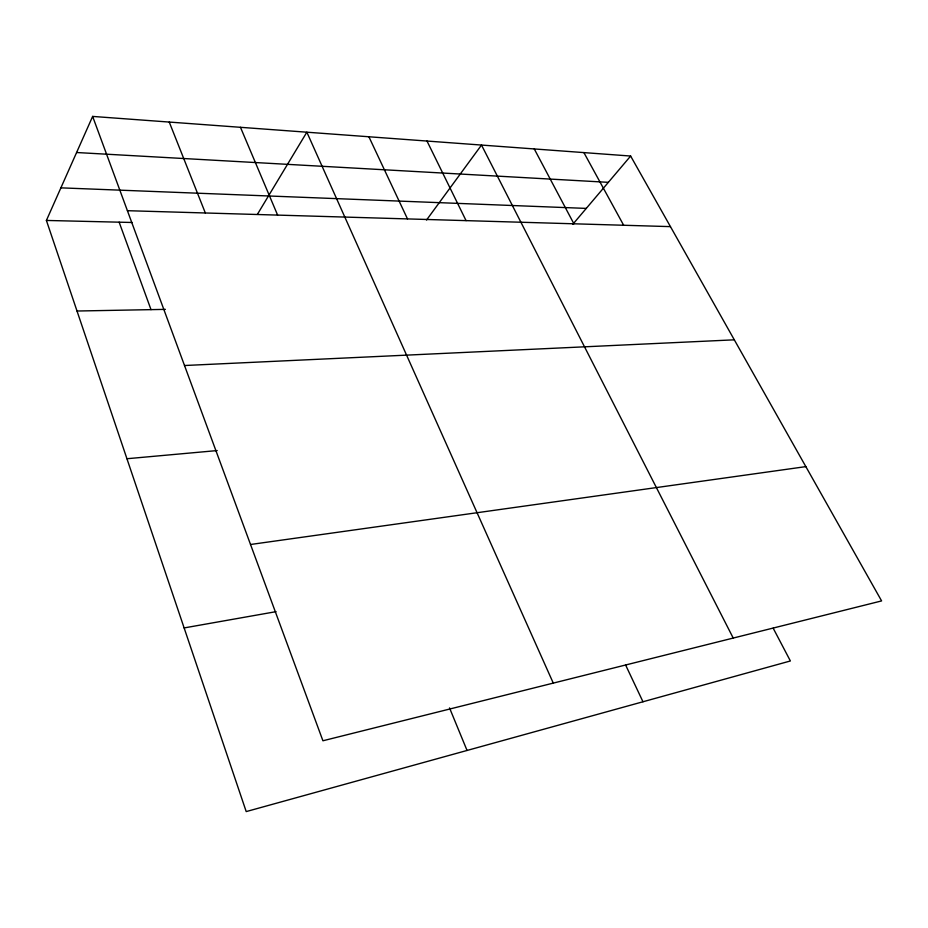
<?xml version="1.0" encoding="UTF-8"?>
<svg xmlns="http://www.w3.org/2000/svg" width="928" height="928" viewBox="0 0 928 928"><rect width="100%" height="100%" fill="white"/><g stroke="black" fill="none" stroke-linecap="round" stroke-linejoin="round"><path stroke-width="1.39" d="M773.186 628.198L790.378 660.968L246.21 811.582L46.4 220.446L92.638 116.418L630.634 156.043L881.6 600.915L322.921 740.776L92.638 116.418M257.427 214.298L306.855 132.194L553.274 683.112M426.532 220.029L481.504 145.058L733.224 638.058M572.82 224.286L630.634 156.043M184.127 627.931L276.057 611.656M250.525 544.492L805.84 466.622M126.939 458.734L217.21 450.567M184.51 365.516L734.315 339.822M77.012 311.019L165.381 309.372M46.4 220.446L132.159 222.488M127.403 210.691L670.457 226.629M60.888 187.85L586.276 208.406M76.583 152.517L608.362 182.34M583.898 152.598L623.662 225.26M534.273 148.944L573.91 223.799M426.996 141.044L466.065 220.632M625.692 665.179L642.976 701.765M368.892 136.764L407.496 218.915M240.468 127.298L277.611 215.099M449.523 707.902L467.051 750.462M169.244 122.055L205.332 212.976M119.144 222.175L151.009 309.639"/></g></svg>
